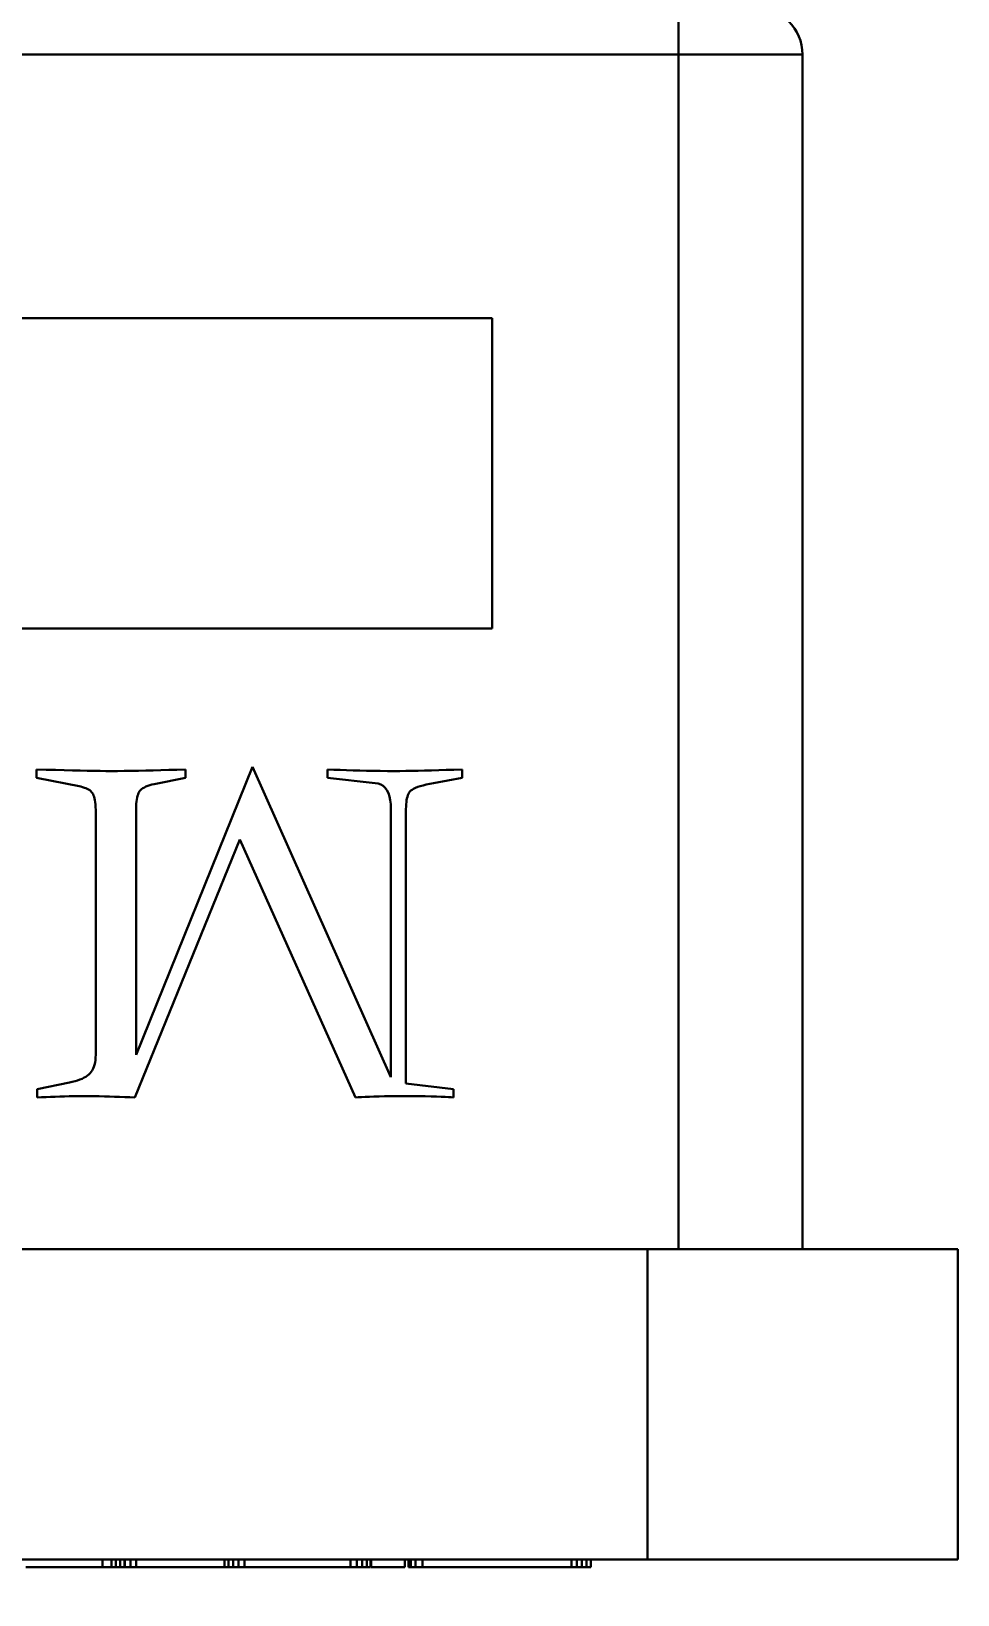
# Model space of a CAD drawing. Header units: millimetres. Extents: x -105 to 105, y -148 to 148.
# Drawn here: x 26.93 to 32.9, y 96.94 to 107.02 of the extents above; entities that cross this region are included whole.
import ezdxf

# ---------------------------------------------------------------- set-up
doc = ezdxf.new("R2010")
doc.units = ezdxf.units.MM
doc.header["$PDSIZE"] = -5
doc.linetypes.add('点画线', pattern=[18, 12, -2, 2, -2])
doc.layers.get('0').update_dxf_attribs({"lineweight": 18})
doc.styles.get("Standard").update_dxf_attribs({"font": 'txt.shx'})
doc.dimstyles.get("Standard").update_dxf_attribs({"dimtxt": 0.18, "dimasz": 0.18, "dimexe": 0.18, "dimexo": 0.0625, "dimgap": 0.09, "dimtad": 0, "dimtih": 1, "dimtoh": 1, "dimdec": 4, "dimzin": 0, "dimdsep": 46, "dimtxsty": 'Standard', "dimcen": 0.09, "dimdle": 0.36, "dimadec": 0, "dimazin": 0, "dimtfac": 1, "dimtdec": 4, "dimtofl": 0, "dimtmove": 0, "dimatfit": 3, "dimfxl": 1, "dimtolj": 1, "dimarcsym": 0})

# ---------------------------------------------------------------- blocks, each defined once
blk = doc.blocks.new('*D10')
at = {"color": 0, "lineweight": -2, "transparency": 16777216}
for p, q in [((13.9, 96.543), (13.9, 89.644)), ((32.9, 96.543), (32.9, 89.644)), ((16.4, 90.894), (21.108, 90.894)), ((30.4, 90.894), (25.692, 90.894))]:
    blk.add_line(p, q, dxfattribs=at)
at = {"color": 0, "linetype": '点画线', "transparency": 16777216}
for points in [[(16.4, 91.311), (16.4, 90.477), (13.9, 90.894)], [(30.4, 91.311), (30.4, 90.477), (32.9, 90.894)]]:
    blk.add_solid(points, dxfattribs=at)
at = {"layer": 'Defpoints', "color": 0, "linetype": '点画线', "transparency": 16777216}
for p in [(13.9, 97.168), (32.9, 97.168), (32.9, 90.894)]:
    blk.add_point(p, dxfattribs=at)
at = {"color": 0, "linetype": '点画线', "transparency": 16777216, "insert": (23.4, 90.894), "char_height": 2.5, "attachment_point": 5}
blk.add_mtext('\\A1;19', dxfattribs=at)

msp = doc.modelspace()

# ---------------------------------------------------------------- linework, layer by layer
at = {"color": 7, "lineweight": 30, "ltscale": 0.0075}
msp.add_line((31.1, 106.868), (31.1, 107.168), dxfattribs=at)
at = {"color": 7, "lineweight": 30, "ltscale": 0.385}
msp.add_line((31.1, 106.868), (15.7, 106.868), dxfattribs=at)
at = {"color": 7, "lineweight": 30, "ltscale": 0.02}
msp.add_line((31.9, 106.868), (31.1, 106.868), dxfattribs=at)
at = {"color": 7, "lineweight": 30, "ltscale": 0.1925}
for p, q in [((31.1, 99.168), (31.1, 106.868)), ((31.9, 99.168), (31.9, 106.868))]:
    msp.add_line(p, q, dxfattribs=at)
at = {"color": 7, "lineweight": 30, "ltscale": 0.325}
for p, q in [((16.9, 105.168), (29.9, 105.168)), ((29.9, 103.168), (16.9, 103.168))]:
    msp.add_line(p, q, dxfattribs=at)
at = {"color": 7, "lineweight": 30, "ltscale": 0.05}
for p, q in [((29.9, 105.168), (29.9, 103.168)), ((30.9, 97.168), (30.9, 99.168)), ((32.9, 99.168), (30.9, 99.168)), ((32.9, 97.168), (32.9, 99.168)), ((32.9, 97.168), (30.9, 97.168))]:
    msp.add_line(p, q, dxfattribs=at)
at = {"color": 7, "lineweight": 30, "ltscale": 0.001341}
for p, q in [((26.964, 102.206), (26.964, 102.259)), ((27.923, 102.259), (27.923, 102.206)), ((28.838, 102.206), (28.838, 102.259)), ((29.707, 102.259), (29.707, 102.206)), ((26.968, 100.144), (26.968, 100.198)), ((29.65, 100.198), (29.65, 100.144))]:
    msp.add_line(p, q, dxfattribs=at)
at = {"color": 7, "lineweight": 30, "ltscale": 0.001569}
msp.add_line((26.964, 102.259), (27.027, 102.257), dxfattribs=at)
at = {"color": 7, "lineweight": 30, "ltscale": 0.007264}
msp.add_line((27.249, 102.149), (26.964, 102.206), dxfattribs=at)
at = {"color": 7, "lineweight": 30, "ltscale": 0.001486}
msp.add_line((27.027, 102.257), (27.087, 102.256), dxfattribs=at)
at = {"color": 7, "lineweight": 30, "ltscale": 0.001404}
msp.add_line((27.087, 102.256), (27.143, 102.254), dxfattribs=at)
at = {"color": 7, "lineweight": 30, "ltscale": 0.001322}
msp.add_line((27.143, 102.254), (27.196, 102.253), dxfattribs=at)
at = {"color": 7, "lineweight": 30, "ltscale": 0.00124}
for p, q in [((27.196, 102.253), (27.245, 102.252)), ((28.349, 97.118), (28.398, 97.118))]:
    msp.add_line(p, q, dxfattribs=at)
at = {"color": 7, "lineweight": 30, "ltscale": 0.001158}
msp.add_line((27.245, 102.252), (27.291, 102.251), dxfattribs=at)
at = {"color": 7, "lineweight": 30, "ltscale": 0.001075}
msp.add_line((27.291, 102.251), (27.334, 102.25), dxfattribs=at)
at = {"color": 7, "lineweight": 30, "ltscale": 0.000993236}
msp.add_line((27.334, 102.25), (27.374, 102.25), dxfattribs=at)
at = {"color": 7, "lineweight": 30, "ltscale": 0.00091098}
msp.add_line((27.374, 102.25), (27.411, 102.249), dxfattribs=at)
at = {"color": 7, "lineweight": 30, "ltscale": 0.000828747}
msp.add_line((27.411, 102.249), (27.444, 102.249), dxfattribs=at)
at = {"color": 7, "lineweight": 30, "ltscale": 0.001055}
msp.add_line((27.444, 102.249), (27.486, 102.249), dxfattribs=at)
at = {"color": 7, "lineweight": 30, "ltscale": 0.001087}
msp.add_line((27.486, 102.249), (27.529, 102.25), dxfattribs=at)
at = {"color": 7, "lineweight": 30, "ltscale": 0.001119}
for p, q in [((27.529, 102.25), (27.574, 102.25)), ((29.135, 102.25), (29.179, 102.25))]:
    msp.add_line(p, q, dxfattribs=at)
at = {"color": 7, "lineweight": 30, "ltscale": 0.001151}
msp.add_line((27.574, 102.25), (27.62, 102.251), dxfattribs=at)
at = {"color": 7, "lineweight": 30, "ltscale": 0.050079}
msp.add_line((27.605, 100.419), (28.356, 102.276), dxfattribs=at)
at = {"color": 7, "lineweight": 30, "ltscale": 0.001183}
msp.add_line((27.62, 102.251), (27.668, 102.252), dxfattribs=at)
at = {"color": 7, "lineweight": 30, "ltscale": 0.001215}
msp.add_line((27.668, 102.252), (27.716, 102.253), dxfattribs=at)
at = {"color": 7, "lineweight": 30, "ltscale": 0.001247}
msp.add_line((27.716, 102.253), (27.766, 102.254), dxfattribs=at)
at = {"color": 7, "lineweight": 30, "ltscale": 0.005128}
msp.add_line((27.923, 102.206), (27.722, 102.165), dxfattribs=at)
at = {"color": 7, "lineweight": 30, "ltscale": 0.001278}
msp.add_line((27.766, 102.254), (27.817, 102.256), dxfattribs=at)
at = {"color": 7, "lineweight": 30, "ltscale": 0.001311}
msp.add_line((27.817, 102.256), (27.869, 102.257), dxfattribs=at)
at = {"color": 7, "lineweight": 30, "ltscale": 0.001342}
msp.add_line((27.869, 102.257), (27.923, 102.259), dxfattribs=at)
at = {"color": 7, "lineweight": 30, "ltscale": 0.054773}
msp.add_line((28.356, 102.276), (29.247, 100.275), dxfattribs=at)
at = {"color": 7, "lineweight": 30, "ltscale": 0.001014}
msp.add_line((28.838, 102.259), (28.879, 102.257), dxfattribs=at)
at = {"color": 7, "lineweight": 30, "ltscale": 0.007755}
msp.add_line((29.147, 102.172), (28.838, 102.206), dxfattribs=at)
at = {"color": 7, "lineweight": 30, "ltscale": 0.001029}
msp.add_line((28.879, 102.257), (28.92, 102.256), dxfattribs=at)
at = {"color": 7, "lineweight": 30, "ltscale": 0.001044}
msp.add_line((28.92, 102.256), (28.962, 102.254), dxfattribs=at)
at = {"color": 7, "lineweight": 30, "ltscale": 0.001059}
msp.add_line((28.962, 102.254), (29.004, 102.253), dxfattribs=at)
at = {"color": 7, "lineweight": 30, "ltscale": 0.001074}
msp.add_line((29.004, 102.253), (29.047, 102.252), dxfattribs=at)
at = {"color": 7, "lineweight": 30, "ltscale": 0.001089}
msp.add_line((29.047, 102.252), (29.091, 102.251), dxfattribs=at)
at = {"color": 7, "lineweight": 30, "ltscale": 0.001104}
msp.add_line((29.091, 102.251), (29.135, 102.25), dxfattribs=at)
at = {"color": 7, "lineweight": 30, "ltscale": 0.001134}
msp.add_line((29.179, 102.25), (29.225, 102.249), dxfattribs=at)
at = {"color": 7, "lineweight": 30, "ltscale": 0.001149}
msp.add_line((29.225, 102.249), (29.271, 102.249), dxfattribs=at)
at = {"color": 7, "lineweight": 30, "ltscale": 0.000878338}
msp.add_line((29.271, 102.249), (29.306, 102.249), dxfattribs=at)
at = {"color": 7, "lineweight": 30, "ltscale": 0.000925285}
msp.add_line((29.306, 102.249), (29.343, 102.25), dxfattribs=at)
at = {"color": 7, "lineweight": 30, "ltscale": 0.000972066}
msp.add_line((29.343, 102.25), (29.382, 102.25), dxfattribs=at)
at = {"color": 7, "lineweight": 30, "ltscale": 0.001019}
msp.add_line((29.382, 102.25), (29.423, 102.251), dxfattribs=at)
at = {"color": 7, "lineweight": 30, "ltscale": 0.001066}
msp.add_line((29.423, 102.251), (29.465, 102.252), dxfattribs=at)
at = {"color": 7, "lineweight": 30, "ltscale": 0.001113}
msp.add_line((29.465, 102.252), (29.51, 102.253), dxfattribs=at)
at = {"color": 7, "lineweight": 30, "ltscale": 0.00116}
msp.add_line((29.51, 102.253), (29.556, 102.254), dxfattribs=at)
at = {"color": 7, "lineweight": 30, "ltscale": 0.004685}
msp.add_line((29.707, 102.206), (29.522, 102.172), dxfattribs=at)
at = {"color": 7, "lineweight": 30, "ltscale": 0.001207}
msp.add_line((29.556, 102.254), (29.604, 102.256), dxfattribs=at)
at = {"color": 7, "lineweight": 30, "ltscale": 0.001254}
msp.add_line((29.604, 102.256), (29.654, 102.257), dxfattribs=at)
at = {"color": 7, "lineweight": 30, "ltscale": 0.001302}
msp.add_line((29.654, 102.257), (29.707, 102.259), dxfattribs=at)
at = {"color": 7, "lineweight": 30, "ltscale": 0.000300135}
msp.add_line((27.261, 102.146), (27.249, 102.149), dxfattribs=at)
at = {"color": 7, "lineweight": 30, "ltscale": 0.000282832}
msp.add_line((27.272, 102.142), (27.261, 102.146), dxfattribs=at)
at = {"color": 7, "lineweight": 30, "ltscale": 0.000266503}
msp.add_line((27.282, 102.139), (27.272, 102.142), dxfattribs=at)
at = {"color": 7, "lineweight": 30, "ltscale": 0.000251337}
msp.add_line((27.291, 102.134), (27.282, 102.139), dxfattribs=at)
at = {"color": 7, "lineweight": 30, "ltscale": 0.000237817}
msp.add_line((27.299, 102.13), (27.291, 102.134), dxfattribs=at)
at = {"color": 7, "lineweight": 30, "ltscale": 0.000225419}
msp.add_line((27.307, 102.125), (27.299, 102.13), dxfattribs=at)
at = {"color": 7, "lineweight": 30, "ltscale": 0.000215589}
msp.add_line((27.313, 102.119), (27.307, 102.125), dxfattribs=at)
at = {"color": 7, "lineweight": 30, "ltscale": 0.000207451}
msp.add_line((27.319, 102.113), (27.313, 102.119), dxfattribs=at)
at = {"color": 7, "lineweight": 30, "ltscale": 0.000201747}
msp.add_line((27.324, 102.107), (27.319, 102.113), dxfattribs=at)
at = {"color": 7, "lineweight": 30, "ltscale": 0.000199111}
msp.add_line((27.328, 102.1), (27.324, 102.107), dxfattribs=at)
at = {"color": 7, "lineweight": 30, "ltscale": 0.000212123}
msp.add_line((27.332, 102.092), (27.328, 102.1), dxfattribs=at)
at = {"color": 7, "lineweight": 30, "ltscale": 0.000240672}
msp.add_line((27.335, 102.083), (27.332, 102.092), dxfattribs=at)
at = {"color": 7, "lineweight": 30, "ltscale": 0.000286612}
msp.add_line((27.615, 102.089), (27.612, 102.078), dxfattribs=at)
at = {"color": 7, "lineweight": 30, "ltscale": 0.000258419}
msp.add_line((27.618, 102.099), (27.615, 102.089), dxfattribs=at)
at = {"color": 7, "lineweight": 30, "ltscale": 0.000231744}
msp.add_line((27.621, 102.108), (27.618, 102.099), dxfattribs=at)
at = {"color": 7, "lineweight": 30, "ltscale": 0.000207048}
msp.add_line((27.625, 102.115), (27.621, 102.108), dxfattribs=at)
at = {"color": 7, "lineweight": 30, "ltscale": 0.000199758}
msp.add_line((27.629, 102.122), (27.625, 102.115), dxfattribs=at)
at = {"color": 7, "lineweight": 30, "ltscale": 0.000210962}
msp.add_line((27.635, 102.128), (27.629, 102.122), dxfattribs=at)
at = {"color": 7, "lineweight": 30, "ltscale": 0.00022579}
msp.add_line((27.642, 102.134), (27.635, 102.128), dxfattribs=at)
at = {"color": 7, "lineweight": 30, "ltscale": 0.000243531}
msp.add_line((27.65, 102.139), (27.642, 102.134), dxfattribs=at)
at = {"color": 7, "lineweight": 30, "ltscale": 0.000263004}
msp.add_line((27.659, 102.144), (27.65, 102.139), dxfattribs=at)
at = {"color": 7, "lineweight": 30, "ltscale": 0.000284545}
msp.add_line((27.669, 102.149), (27.659, 102.144), dxfattribs=at)
at = {"color": 7, "lineweight": 30, "ltscale": 0.000307294}
msp.add_line((27.681, 102.154), (27.669, 102.149), dxfattribs=at)
at = {"color": 7, "lineweight": 30, "ltscale": 0.000331314}
msp.add_line((27.693, 102.158), (27.681, 102.154), dxfattribs=at)
at = {"color": 7, "lineweight": 30, "ltscale": 0.000356079}
msp.add_line((27.707, 102.162), (27.693, 102.158), dxfattribs=at)
at = {"color": 7, "lineweight": 30, "ltscale": 0.000381672}
msp.add_line((27.722, 102.165), (27.707, 102.162), dxfattribs=at)
at = {"color": 7, "lineweight": 30, "ltscale": 0.000485677}
msp.add_line((29.166, 102.169), (29.147, 102.172), dxfattribs=at)
at = {"color": 7, "lineweight": 30, "ltscale": 0.000456567}
msp.add_line((29.183, 102.162), (29.166, 102.169), dxfattribs=at)
at = {"color": 7, "lineweight": 30, "ltscale": 0.000444106}
msp.add_line((29.198, 102.153), (29.183, 102.162), dxfattribs=at)
at = {"color": 7, "lineweight": 30, "ltscale": 0.000449442}
msp.add_line((29.211, 102.14), (29.198, 102.153), dxfattribs=at)
at = {"color": 7, "lineweight": 30, "ltscale": 0.000471795}
msp.add_line((29.222, 102.125), (29.211, 102.14), dxfattribs=at)
at = {"color": 7, "lineweight": 30, "ltscale": 0.000508897}
msp.add_line((29.231, 102.107), (29.222, 102.125), dxfattribs=at)
at = {"color": 7, "lineweight": 30, "ltscale": 0.00055798}
msp.add_line((29.238, 102.086), (29.231, 102.107), dxfattribs=at)
at = {"color": 7, "lineweight": 30, "ltscale": 0.000257608}
msp.add_line((29.357, 102.093), (29.354, 102.084), dxfattribs=at)
at = {"color": 7, "lineweight": 30, "ltscale": 0.000239252}
msp.add_line((29.361, 102.102), (29.357, 102.093), dxfattribs=at)
at = {"color": 7, "lineweight": 30, "ltscale": 0.000222946}
msp.add_line((29.365, 102.11), (29.361, 102.102), dxfattribs=at)
at = {"color": 7, "lineweight": 30, "ltscale": 0.000208899}
msp.add_line((29.37, 102.117), (29.365, 102.11), dxfattribs=at)
at = {"color": 7, "lineweight": 30, "ltscale": 0.000218125}
msp.add_line((29.376, 102.123), (29.37, 102.117), dxfattribs=at)
at = {"color": 7, "lineweight": 30, "ltscale": 0.000253679}
msp.add_line((29.384, 102.129), (29.376, 102.123), dxfattribs=at)
at = {"color": 7, "lineweight": 30, "ltscale": 0.00029392}
msp.add_line((29.394, 102.135), (29.384, 102.129), dxfattribs=at)
at = {"color": 7, "lineweight": 30, "ltscale": 0.000337173}
msp.add_line((29.406, 102.141), (29.394, 102.135), dxfattribs=at)
at = {"color": 7, "lineweight": 30, "ltscale": 0.000382418}
msp.add_line((29.42, 102.147), (29.406, 102.141), dxfattribs=at)
at = {"color": 7, "lineweight": 30, "ltscale": 0.000429026}
msp.add_line((29.437, 102.152), (29.42, 102.147), dxfattribs=at)
at = {"color": 7, "lineweight": 30, "ltscale": 0.000476595}
msp.add_line((29.455, 102.157), (29.437, 102.152), dxfattribs=at)
at = {"color": 7, "lineweight": 30, "ltscale": 0.000525051}
msp.add_line((29.475, 102.162), (29.455, 102.157), dxfattribs=at)
at = {"color": 7, "lineweight": 30, "ltscale": 0.000573661}
msp.add_line((29.498, 102.167), (29.475, 102.162), dxfattribs=at)
at = {"color": 7, "lineweight": 30, "ltscale": 0.000622857}
msp.add_line((29.522, 102.172), (29.498, 102.167), dxfattribs=at)
at = {"color": 7, "lineweight": 30, "ltscale": 0.000271013}
msp.add_line((27.338, 102.073), (27.335, 102.083), dxfattribs=at)
at = {"color": 7, "lineweight": 30, "ltscale": 0.000302018}
msp.add_line((27.34, 102.061), (27.338, 102.073), dxfattribs=at)
at = {"color": 7, "lineweight": 30, "ltscale": 0.000334603}
msp.add_line((27.342, 102.048), (27.34, 102.061), dxfattribs=at)
at = {"color": 7, "lineweight": 30, "ltscale": 0.000367405}
msp.add_line((27.344, 102.033), (27.342, 102.048), dxfattribs=at)
at = {"color": 7, "lineweight": 30, "ltscale": 0.000400523}
msp.add_line((27.345, 102.017), (27.344, 102.033), dxfattribs=at)
at = {"color": 7, "lineweight": 30, "ltscale": 0.000434335}
msp.add_line((27.346, 102), (27.345, 102.017), dxfattribs=at)
at = {"color": 7, "lineweight": 30, "ltscale": 0.00046808}
msp.add_line((27.346, 101.981), (27.346, 102), dxfattribs=at)
at = {"color": 7, "lineweight": 30, "ltscale": 0.000407247}
msp.add_line((27.607, 102.037), (27.605, 102.021), dxfattribs=at)
at = {"color": 7, "lineweight": 30, "ltscale": 0.000438561}
msp.add_line((27.605, 102.021), (27.605, 102.003), dxfattribs=at)
at = {"color": 7, "lineweight": 30, "ltscale": 0.00047019}
msp.add_line((27.605, 102.003), (27.605, 101.984), dxfattribs=at)
at = {"color": 7, "lineweight": 30, "ltscale": 0.000376244}
msp.add_line((27.608, 102.052), (27.607, 102.037), dxfattribs=at)
at = {"color": 7, "lineweight": 30, "ltscale": 0.000345719}
msp.add_line((27.61, 102.066), (27.608, 102.052), dxfattribs=at)
at = {"color": 7, "lineweight": 30, "ltscale": 0.00031578}
msp.add_line((27.612, 102.078), (27.61, 102.066), dxfattribs=at)
at = {"color": 7, "lineweight": 30, "ltscale": 0.000616436}
msp.add_line((29.243, 102.062), (29.238, 102.086), dxfattribs=at)
at = {"color": 7, "lineweight": 30, "ltscale": 0.000681287}
msp.add_line((29.246, 102.035), (29.243, 102.062), dxfattribs=at)
at = {"color": 7, "lineweight": 30, "ltscale": 0.000751352}
msp.add_line((29.247, 102.004), (29.246, 102.035), dxfattribs=at)
at = {"color": 7, "lineweight": 30, "ltscale": 0.043243}
msp.add_line((29.247, 100.275), (29.247, 102.004), dxfattribs=at)
at = {"color": 7, "lineweight": 30, "ltscale": 0.000390107}
msp.add_line((29.345, 102.02), (29.344, 102.004), dxfattribs=at)
at = {"color": 7, "lineweight": 30, "ltscale": 0.044249}
msp.add_line((29.344, 102.004), (29.344, 100.235), dxfattribs=at)
at = {"color": 7, "lineweight": 30, "ltscale": 0.000343053}
msp.add_line((29.347, 102.048), (29.345, 102.035), dxfattribs=at)
at = {"color": 7, "lineweight": 30, "ltscale": 0.000366307}
msp.add_line((29.345, 102.035), (29.345, 102.02), dxfattribs=at)
at = {"color": 7, "lineweight": 30, "ltscale": 0.000320238}
msp.add_line((29.349, 102.061), (29.347, 102.048), dxfattribs=at)
at = {"color": 7, "lineweight": 30, "ltscale": 0.000298359}
msp.add_line((29.351, 102.073), (29.349, 102.061), dxfattribs=at)
at = {"color": 7, "lineweight": 30, "ltscale": 0.000277336}
msp.add_line((29.354, 102.084), (29.351, 102.073), dxfattribs=at)
at = {"color": 7, "lineweight": 30, "ltscale": 0.000502416}
msp.add_line((27.347, 101.961), (27.346, 101.981), dxfattribs=at)
at = {"color": 7, "lineweight": 30, "ltscale": 0.038047}
msp.add_line((27.347, 100.439), (27.347, 101.961), dxfattribs=at)
at = {"color": 7, "lineweight": 30, "ltscale": 0.039137}
msp.add_line((27.605, 101.984), (27.605, 100.419), dxfattribs=at)
at = {"color": 7, "lineweight": 30, "ltscale": 0.044882}
msp.add_line((28.275, 101.807), (27.598, 100.144), dxfattribs=at)
at = {"color": 7, "lineweight": 30, "ltscale": 0.045541}
msp.add_line((29.019, 100.144), (28.275, 101.807), dxfattribs=at)
at = {"color": 7, "lineweight": 30, "ltscale": 0.000391801}
msp.add_line((27.341, 100.37), (27.343, 100.386), dxfattribs=at)
at = {"color": 7, "lineweight": 30, "ltscale": 0.000417408}
msp.add_line((27.343, 100.386), (27.345, 100.402), dxfattribs=at)
at = {"color": 7, "lineweight": 30, "ltscale": 0.00044413}
msp.add_line((27.345, 100.402), (27.346, 100.42), dxfattribs=at)
at = {"color": 7, "lineweight": 30, "ltscale": 0.000471967}
msp.add_line((27.346, 100.42), (27.347, 100.439), dxfattribs=at)
at = {"color": 7, "lineweight": 30, "ltscale": 0.000355973}
msp.add_line((27.258, 100.266), (27.271, 100.273), dxfattribs=at)
at = {"color": 7, "lineweight": 30, "ltscale": 0.000334047}
msp.add_line((27.271, 100.273), (27.282, 100.279), dxfattribs=at)
at = {"color": 7, "lineweight": 30, "ltscale": 0.000313814}
msp.add_line((27.282, 100.279), (27.293, 100.286), dxfattribs=at)
at = {"color": 7, "lineweight": 30, "ltscale": 0.0002955}
msp.add_line((27.293, 100.286), (27.302, 100.294), dxfattribs=at)
at = {"color": 7, "lineweight": 30, "ltscale": 0.000279864}
msp.add_line((27.302, 100.294), (27.31, 100.302), dxfattribs=at)
at = {"color": 7, "lineweight": 30, "ltscale": 0.000277394}
msp.add_line((27.31, 100.302), (27.317, 100.31), dxfattribs=at)
at = {"color": 7, "lineweight": 30, "ltscale": 0.000289988}
msp.add_line((27.317, 100.31), (27.323, 100.32), dxfattribs=at)
at = {"color": 7, "lineweight": 30, "ltscale": 0.000305462}
msp.add_line((27.323, 100.32), (27.329, 100.331), dxfattribs=at)
at = {"color": 7, "lineweight": 30, "ltscale": 0.000323762}
msp.add_line((27.329, 100.331), (27.333, 100.343), dxfattribs=at)
at = {"color": 7, "lineweight": 30, "ltscale": 0.000344674}
msp.add_line((27.333, 100.343), (27.337, 100.356), dxfattribs=at)
at = {"color": 7, "lineweight": 30, "ltscale": 0.000367269}
msp.add_line((27.337, 100.356), (27.341, 100.37), dxfattribs=at)
at = {"color": 7, "lineweight": 30, "ltscale": 0.005309}
msp.add_line((26.968, 100.198), (27.176, 100.241), dxfattribs=at)
at = {"color": 7, "lineweight": 30, "ltscale": 0.000482592}
msp.add_line((27.176, 100.241), (27.194, 100.245), dxfattribs=at)
at = {"color": 7, "lineweight": 30, "ltscale": 0.000455691}
msp.add_line((27.194, 100.245), (27.212, 100.25), dxfattribs=at)
at = {"color": 7, "lineweight": 30, "ltscale": 0.000429458}
msp.add_line((27.212, 100.25), (27.229, 100.255), dxfattribs=at)
at = {"color": 7, "lineweight": 30, "ltscale": 0.000404023}
msp.add_line((27.229, 100.255), (27.244, 100.261), dxfattribs=at)
at = {"color": 7, "lineweight": 30, "ltscale": 0.000379548}
msp.add_line((27.244, 100.261), (27.258, 100.266), dxfattribs=at)
at = {"color": 7, "lineweight": 30, "ltscale": 0.007682}
msp.add_line((29.344, 100.235), (29.65, 100.198), dxfattribs=at)
at = {"color": 7, "lineweight": 30, "ltscale": 0.000710373}
msp.add_line((26.996, 100.146), (26.968, 100.144), dxfattribs=at)
at = {"color": 7, "lineweight": 30, "ltscale": 0.000720339}
msp.add_line((27.025, 100.148), (26.996, 100.146), dxfattribs=at)
at = {"color": 7, "lineweight": 30, "ltscale": 0.000730147}
msp.add_line((27.054, 100.149), (27.025, 100.148), dxfattribs=at)
at = {"color": 7, "lineweight": 30, "ltscale": 0.000739825}
msp.add_line((27.084, 100.15), (27.054, 100.149), dxfattribs=at)
at = {"color": 7, "lineweight": 30, "ltscale": 0.000749724}
msp.add_line((27.114, 100.152), (27.084, 100.15), dxfattribs=at)
at = {"color": 7, "lineweight": 30, "ltscale": 0.000759649}
msp.add_line((27.144, 100.152), (27.114, 100.152), dxfattribs=at)
at = {"color": 7, "lineweight": 30, "ltscale": 0.000769624}
msp.add_line((27.175, 100.153), (27.144, 100.152), dxfattribs=at)
at = {"color": 7, "lineweight": 30, "ltscale": 0.000779444}
msp.add_line((27.206, 100.154), (27.175, 100.153), dxfattribs=at)
at = {"color": 7, "lineweight": 30, "ltscale": 0.000789488}
msp.add_line((27.237, 100.154), (27.206, 100.154), dxfattribs=at)
at = {"color": 7, "lineweight": 30, "ltscale": 0.000799564}
msp.add_line((27.269, 100.154), (27.237, 100.154), dxfattribs=at)
at = {"color": 7, "lineweight": 30, "ltscale": 0.000821308}
msp.add_line((27.302, 100.154), (27.269, 100.154), dxfattribs=at)
at = {"color": 7, "lineweight": 30, "ltscale": 0.000821149}
msp.add_line((27.335, 100.154), (27.302, 100.154), dxfattribs=at)
at = {"color": 7, "lineweight": 30, "ltscale": 0.000821401}
msp.add_line((27.368, 100.153), (27.335, 100.154), dxfattribs=at)
at = {"color": 7, "lineweight": 30, "ltscale": 0.000821492}
msp.add_line((27.401, 100.152), (27.368, 100.153), dxfattribs=at)
at = {"color": 7, "lineweight": 30, "ltscale": 0.000821613}
msp.add_line((27.434, 100.152), (27.401, 100.152), dxfattribs=at)
at = {"color": 7, "lineweight": 30, "ltscale": 0.000821776}
msp.add_line((27.467, 100.15), (27.434, 100.152), dxfattribs=at)
at = {"color": 7, "lineweight": 30, "ltscale": 0.000821769}
msp.add_line((27.499, 100.149), (27.467, 100.15), dxfattribs=at)
at = {"color": 7, "lineweight": 30, "ltscale": 0.000822163}
msp.add_line((27.532, 100.148), (27.499, 100.149), dxfattribs=at)
at = {"color": 7, "lineweight": 30, "ltscale": 0.000822415}
msp.add_line((27.565, 100.146), (27.532, 100.148), dxfattribs=at)
at = {"color": 7, "lineweight": 30, "ltscale": 0.000822687}
msp.add_line((27.598, 100.144), (27.565, 100.146), dxfattribs=at)
at = {"color": 7, "lineweight": 30, "ltscale": 0.000456636}
msp.add_line((29.037, 100.146), (29.019, 100.144), dxfattribs=at)
at = {"color": 7, "lineweight": 30, "ltscale": 0.000526448}
msp.add_line((29.058, 100.148), (29.037, 100.146), dxfattribs=at)
at = {"color": 7, "lineweight": 30, "ltscale": 0.000596087}
msp.add_line((29.082, 100.149), (29.058, 100.148), dxfattribs=at)
at = {"color": 7, "lineweight": 30, "ltscale": 0.000666282}
msp.add_line((29.109, 100.15), (29.082, 100.149), dxfattribs=at)
at = {"color": 7, "lineweight": 30, "ltscale": 0.000736382}
msp.add_line((29.138, 100.152), (29.109, 100.15), dxfattribs=at)
at = {"color": 7, "lineweight": 30, "ltscale": 0.00080636}
msp.add_line((29.171, 100.152), (29.138, 100.152), dxfattribs=at)
at = {"color": 7, "lineweight": 30, "ltscale": 0.000876793}
msp.add_line((29.206, 100.153), (29.171, 100.152), dxfattribs=at)
at = {"color": 7, "lineweight": 30, "ltscale": 0.000947082}
msp.add_line((29.244, 100.154), (29.206, 100.153), dxfattribs=at)
at = {"color": 7, "lineweight": 30, "ltscale": 0.001017}
msp.add_line((29.284, 100.154), (29.244, 100.154), dxfattribs=at)
at = {"color": 7, "lineweight": 30, "ltscale": 0.001088}
msp.add_line((29.328, 100.154), (29.284, 100.154), dxfattribs=at)
at = {"color": 7, "lineweight": 30, "ltscale": 0.001272}
msp.add_line((29.379, 100.154), (29.328, 100.154), dxfattribs=at)
at = {"color": 7, "lineweight": 30, "ltscale": 0.001168}
msp.add_line((29.425, 100.154), (29.379, 100.154), dxfattribs=at)
at = {"color": 7, "lineweight": 30, "ltscale": 0.001064}
msp.add_line((29.468, 100.153), (29.425, 100.154), dxfattribs=at)
at = {"color": 7, "lineweight": 30, "ltscale": 0.00096051}
msp.add_line((29.506, 100.152), (29.468, 100.153), dxfattribs=at)
at = {"color": 7, "lineweight": 30, "ltscale": 0.000856886}
msp.add_line((29.541, 100.152), (29.506, 100.152), dxfattribs=at)
at = {"color": 7, "lineweight": 30, "ltscale": 0.000752964}
msp.add_line((29.571, 100.15), (29.541, 100.152), dxfattribs=at)
at = {"color": 7, "lineweight": 30, "ltscale": 0.000649518}
msp.add_line((29.597, 100.149), (29.571, 100.15), dxfattribs=at)
at = {"color": 7, "lineweight": 30, "ltscale": 0.000546033}
msp.add_line((29.618, 100.148), (29.597, 100.149), dxfattribs=at)
at = {"color": 7, "lineweight": 30, "ltscale": 0.000442854}
msp.add_line((29.636, 100.146), (29.618, 100.148), dxfattribs=at)
at = {"color": 7, "lineweight": 30, "ltscale": 0.000340385}
msp.add_line((29.65, 100.144), (29.636, 100.146), dxfattribs=at)
at = {"color": 7, "lineweight": 30, "ltscale": 0.375}
for p, q in [((30.9, 99.168), (15.9, 99.168)), ((30.9, 97.168), (15.9, 97.168))]:
    msp.add_line(p, q, dxfattribs=at)
at = {"color": 7, "lineweight": 30, "ltscale": 0.00125}
for p, q in [((27.388, 97.168), (27.388, 97.118)), ((27.447, 97.168), (27.447, 97.118)), ((27.475, 97.168), (27.475, 97.118)), ((27.503, 97.168), (27.503, 97.118)), ((27.53, 97.168), (27.53, 97.118)), ((27.532, 97.168), (27.532, 97.118)), ((27.57, 97.168), (27.57, 97.118)), ((27.607, 97.168), (27.607, 97.118)), ((28.175, 97.168), (28.175, 97.118)), ((28.2, 97.168), (28.2, 97.118)), ((28.23, 97.168), (28.23, 97.118)), ((28.265, 97.168), (28.265, 97.118)), ((28.304, 97.168), (28.304, 97.118)), ((28.988, 97.168), (28.988, 97.118)), ((29.028, 97.168), (29.028, 97.118)), ((29.063, 97.168), (29.063, 97.118)), ((29.092, 97.168), (29.092, 97.118)), ((29.117, 97.168), (29.117, 97.118)), ((29.121, 97.168), (29.121, 97.118)), ((29.337, 97.168), (29.337, 97.118)), ((29.361, 97.168), (29.361, 97.118)), ((29.376, 97.168), (29.376, 97.118)), ((29.407, 97.168), (29.407, 97.118)), ((29.451, 97.168), (29.451, 97.118)), ((30.412, 97.168), (30.412, 97.118)), ((30.445, 97.168), (30.445, 97.118)), ((30.477, 97.168), (30.477, 97.118)), ((30.507, 97.168), (30.507, 97.118)), ((30.535, 97.168), (30.535, 97.118))]:
    msp.add_line(p, q, dxfattribs=at)
at = {"color": 7, "lineweight": 30, "ltscale": 0.002505}
msp.add_line((26.896, 97.118), (26.996, 97.118), dxfattribs=at)
at = {"color": 7, "lineweight": 30, "ltscale": 0.002808}
msp.add_line((26.996, 97.118), (27.108, 97.118), dxfattribs=at)
at = {"color": 7, "lineweight": 30, "ltscale": 0.003111}
msp.add_line((27.108, 97.118), (27.233, 97.118), dxfattribs=at)
at = {"color": 7, "lineweight": 30, "ltscale": 0.000804138}
msp.add_line((27.233, 97.118), (27.265, 97.118), dxfattribs=at)
at = {"color": 7, "lineweight": 30, "ltscale": 0.000790978}
msp.add_line((27.265, 97.118), (27.297, 97.118), dxfattribs=at)
at = {"color": 7, "lineweight": 30, "ltscale": 0.000777054}
msp.add_line((27.297, 97.118), (27.328, 97.118), dxfattribs=at)
at = {"color": 7, "lineweight": 30, "ltscale": 0.000763512}
msp.add_line((27.328, 97.118), (27.358, 97.118), dxfattribs=at)
at = {"color": 7, "lineweight": 30, "ltscale": 0.000750351}
msp.add_line((27.358, 97.118), (27.388, 97.118), dxfattribs=at)
at = {"color": 7, "lineweight": 30, "ltscale": 0.000736427}
msp.add_line((27.388, 97.118), (27.418, 97.118), dxfattribs=at)
at = {"color": 7, "lineweight": 30, "ltscale": 0.000723267}
msp.add_line((27.418, 97.118), (27.447, 97.118), dxfattribs=at)
at = {"color": 7, "lineweight": 30, "ltscale": 0.000709534}
msp.add_line((27.447, 97.118), (27.475, 97.118), dxfattribs=at)
at = {"color": 7, "lineweight": 30, "ltscale": 0.000696182}
msp.add_line((27.475, 97.118), (27.503, 97.118), dxfattribs=at)
at = {"color": 7, "lineweight": 30, "ltscale": 0.000682449}
msp.add_line((27.503, 97.118), (27.53, 97.118), dxfattribs=at)
at = {"color": 7, "lineweight": 30, "ltscale": 0.000937271}
msp.add_line((27.532, 97.118), (27.57, 97.118), dxfattribs=at)
at = {"color": 7, "lineweight": 30, "ltscale": 0.000943184}
msp.add_line((27.57, 97.118), (27.607, 97.118), dxfattribs=at)
at = {"color": 7, "lineweight": 30, "ltscale": 0.014192}
msp.add_line((27.607, 97.118), (28.175, 97.118), dxfattribs=at)
at = {"color": 7, "lineweight": 30, "ltscale": 0.000621796}
for p, q in [((28.175, 97.118), (28.2, 97.118)), ((29.092, 97.118), (29.117, 97.118))]:
    msp.add_line(p, q, dxfattribs=at)
at = {"color": 7, "lineweight": 30, "ltscale": 0.000745201}
for p, q in [((28.2, 97.118), (28.23, 97.118)), ((29.063, 97.118), (29.092, 97.118))]:
    msp.add_line(p, q, dxfattribs=at)
at = {"color": 7, "lineweight": 30, "ltscale": 0.000868988}
msp.add_line((28.23, 97.118), (28.265, 97.118), dxfattribs=at)
at = {"color": 7, "lineweight": 30, "ltscale": 0.000992393}
msp.add_line((28.265, 97.118), (28.304, 97.118), dxfattribs=at)
at = {"color": 7, "lineweight": 30, "ltscale": 0.001116}
for p, q in [((28.304, 97.118), (28.349, 97.118)), ((28.944, 97.118), (28.988, 97.118)), ((30.172, 97.118), (30.216, 97.118))]:
    msp.add_line(p, q, dxfattribs=at)
at = {"color": 7, "lineweight": 30, "ltscale": 0.001363}
for p, q in [((28.398, 97.118), (28.453, 97.118)), ((28.839, 97.118), (28.894, 97.118))]:
    msp.add_line(p, q, dxfattribs=at)
at = {"color": 7, "lineweight": 30, "ltscale": 0.001487}
for p, q in [((28.453, 97.118), (28.512, 97.118)), ((28.78, 97.118), (28.839, 97.118))]:
    msp.add_line(p, q, dxfattribs=at)
at = {"color": 7, "lineweight": 30, "ltscale": 0.00161}
msp.add_line((28.512, 97.118), (28.577, 97.118), dxfattribs=at)
at = {"color": 7, "lineweight": 30, "ltscale": 0.001734}
for p, q in [((28.577, 97.118), (28.646, 97.118)), ((28.646, 97.118), (28.716, 97.118))]:
    msp.add_line(p, q, dxfattribs=at)
at = {"color": 7, "lineweight": 30, "ltscale": 0.001611}
msp.add_line((28.716, 97.118), (28.78, 97.118), dxfattribs=at)
at = {"color": 7, "lineweight": 30, "ltscale": 0.001239}
msp.add_line((28.894, 97.118), (28.944, 97.118), dxfattribs=at)
at = {"color": 7, "lineweight": 30, "ltscale": 0.000992584}
msp.add_line((28.988, 97.118), (29.028, 97.118), dxfattribs=at)
at = {"color": 7, "lineweight": 30, "ltscale": 0.000868797}
msp.add_line((29.028, 97.118), (29.063, 97.118), dxfattribs=at)
at = {"color": 7, "lineweight": 30, "ltscale": 0.000383759}
msp.add_line((29.121, 97.118), (29.137, 97.118), dxfattribs=at)
at = {"color": 7, "lineweight": 30, "ltscale": 0.00502}
msp.add_line((29.137, 97.118), (29.337, 97.118), dxfattribs=at)
at = {"color": 7, "lineweight": 30, "ltscale": 0.000394058}
msp.add_line((29.361, 97.118), (29.376, 97.118), dxfattribs=at)
at = {"color": 7, "lineweight": 30, "ltscale": 0.000756836}
msp.add_line((29.376, 97.118), (29.407, 97.118), dxfattribs=at)
at = {"color": 7, "lineweight": 30, "ltscale": 0.00112}
msp.add_line((29.407, 97.118), (29.451, 97.118), dxfattribs=at)
at = {"color": 7, "lineweight": 30, "ltscale": 0.001483}
msp.add_line((29.451, 97.118), (29.511, 97.118), dxfattribs=at)
at = {"color": 7, "lineweight": 30, "ltscale": 0.001846}
msp.add_line((29.511, 97.118), (29.585, 97.118), dxfattribs=at)
at = {"color": 7, "lineweight": 30, "ltscale": 0.002209}
msp.add_line((29.585, 97.118), (29.673, 97.118), dxfattribs=at)
at = {"color": 7, "lineweight": 30, "ltscale": 0.002572}
msp.add_line((29.673, 97.118), (29.776, 97.118), dxfattribs=at)
at = {"color": 7, "lineweight": 30, "ltscale": 0.002935}
msp.add_line((29.776, 97.118), (29.893, 97.118), dxfattribs=at)
at = {"color": 7, "lineweight": 30, "ltscale": 0.003298}
msp.add_line((29.893, 97.118), (30.025, 97.118), dxfattribs=at)
at = {"color": 7, "lineweight": 30, "ltscale": 0.003661}
msp.add_line((30.025, 97.118), (30.172, 97.118), dxfattribs=at)
at = {"color": 7, "lineweight": 30, "ltscale": 0.00107}
msp.add_line((30.216, 97.118), (30.259, 97.118), dxfattribs=at)
at = {"color": 7, "lineweight": 30, "ltscale": 0.001023}
msp.add_line((30.259, 97.118), (30.3, 97.118), dxfattribs=at)
at = {"color": 7, "lineweight": 30, "ltscale": 0.000976944}
msp.add_line((30.3, 97.118), (30.339, 97.118), dxfattribs=at)
at = {"color": 7, "lineweight": 30, "ltscale": 0.000930595}
msp.add_line((30.339, 97.118), (30.376, 97.118), dxfattribs=at)
at = {"color": 7, "lineweight": 30, "ltscale": 0.000884628}
msp.add_line((30.376, 97.118), (30.412, 97.118), dxfattribs=at)
at = {"color": 7, "lineweight": 30, "ltscale": 0.000837708}
msp.add_line((30.412, 97.118), (30.445, 97.118), dxfattribs=at)
at = {"color": 7, "lineweight": 30, "ltscale": 0.000791931}
msp.add_line((30.445, 97.118), (30.477, 97.118), dxfattribs=at)
at = {"color": 7, "lineweight": 30, "ltscale": 0.00074501}
msp.add_line((30.477, 97.118), (30.507, 97.118), dxfattribs=at)
at = {"color": 7, "lineweight": 30, "ltscale": 0.000699043}
msp.add_line((30.507, 97.118), (30.535, 97.118), dxfattribs=at)
at = {"color": 7, "lineweight": 30}
msp.add_arc((31.6, 106.868), 0.3, 360, 90, dxfattribs=at)

# ---------------------------------------------------------------- dimensions: what is measured, and where the dimension line sits
at = {"linetype": '点画线'}
dim = msp.add_linear_dim(base=(32.9, 90.894), p1=(13.9, 97.168), p2=(32.9, 97.168), dimstyle='Standard', override={"dimtxt": 2.5, "dimasz": 2.5, "dimexe": 1.25, "dimexo": 0.625, "dimgap": 0.625, "dimtih": 0, "dimtoh": 0, "dimdec": 2, "dimzin": 8, "dimdsep": 44, "dimdle": 5, "dimtdec": 2, "dimtofl": 1, "dimatfit": 0, "dimarcsym": 1}, dxfattribs=at)
dim.commit()
dim.dimension.update_dxf_attribs({"geometry": '*D10', "text_midpoint": (23.4, 90.894)})

doc.saveas('drawing.dxf')
